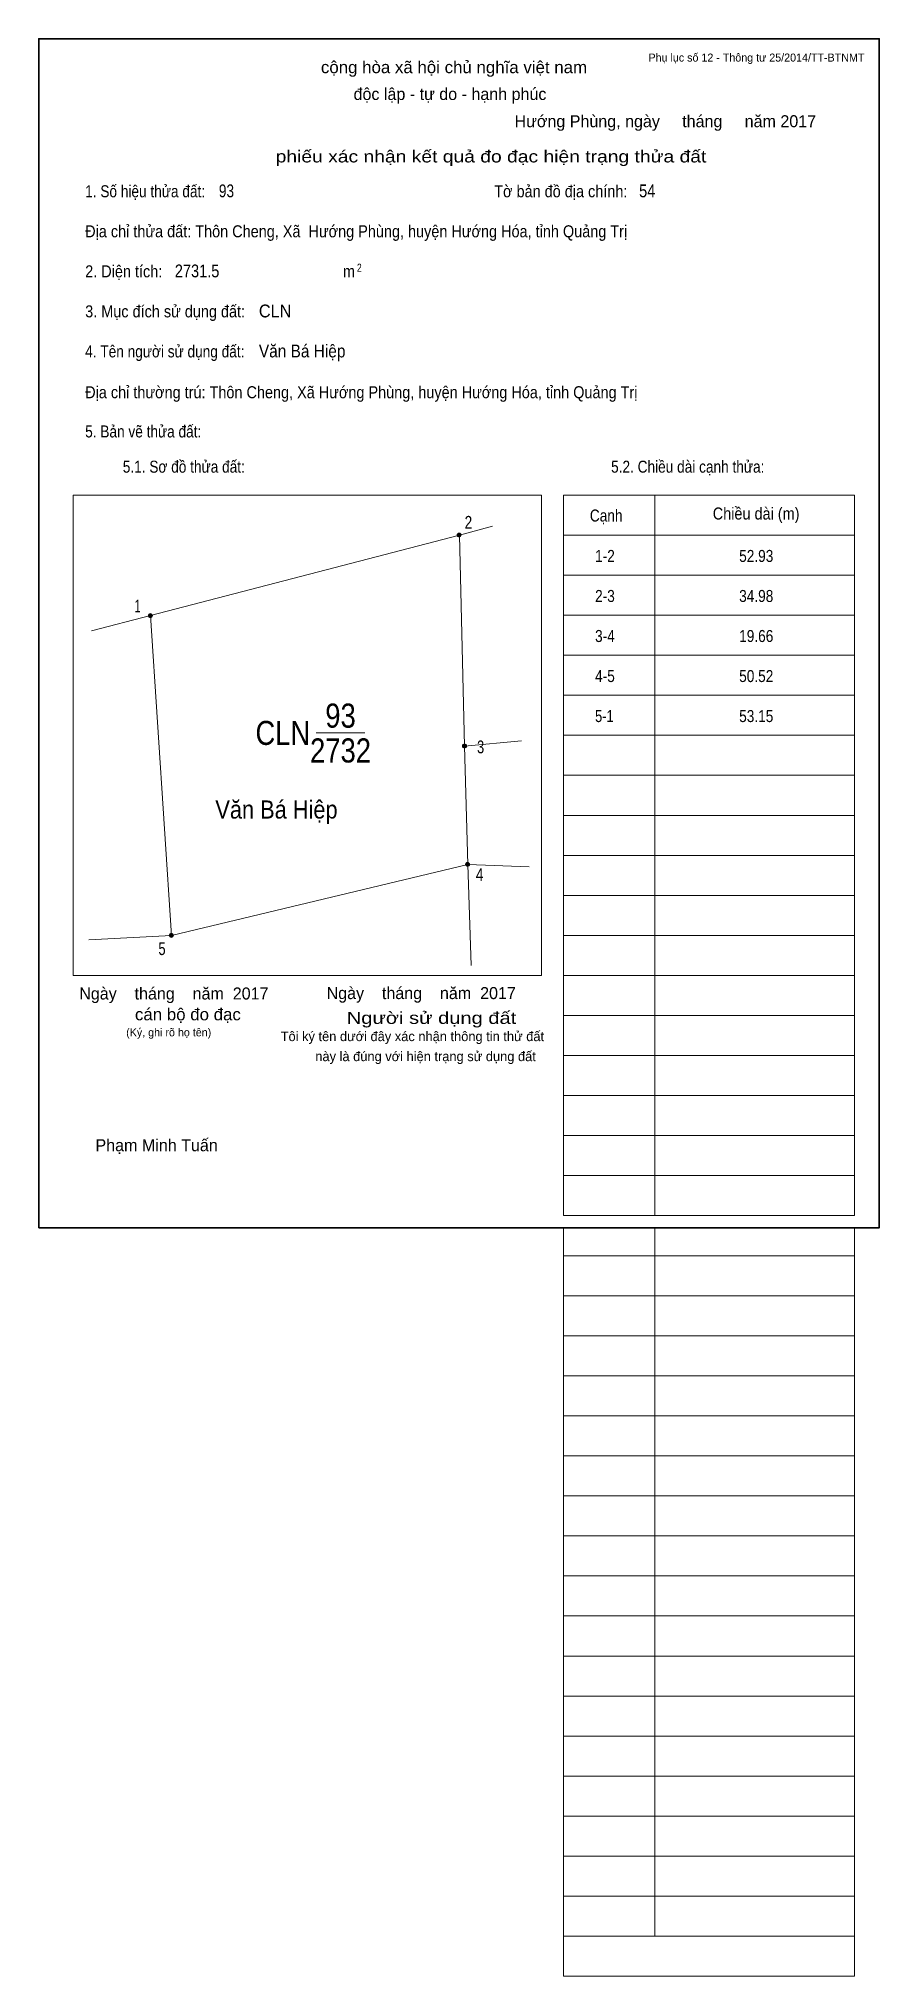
# Model space of a CAD drawing. Header units: centimetres. Extents: x 0 to 21, y -18.7 to 29.7.
import ezdxf
from ezdxf.enums import TextEntityAlignment as Align

# ---------------------------------------------------------------- set-up
doc = ezdxf.new("R2010")
doc.units = ezdxf.units.CM
doc.header["$LTSCALE"] = 0.12
for name, color, linetype in [('2', 7, 'Continuous'), ('3', 7, 'Continuous'), ('30', 7, 'Continuous'), ('34', 7, 'Continuous'), ('4', 7, 'Continuous'), ('5', 7, 'Continuous')]:
    doc.layers.add(name, color=color, linetype=linetype)
for name, color, linetype, lineweight in [('32', 7, 'Continuous', 13), ('6', 7, 'Continuous', 13), ('63', 7, 'Continuous', 13), ('7', 7, 'Continuous', 13)]:
    doc.layers.add(name, color=color, linetype=linetype, lineweight=lineweight)

msp = doc.modelspace()

# ---------------------------------------------------------------- hatches: boundary and pattern name
at = {"layer": '32'}
for points in [[(10.5536, 17.3008, 1), (10.4536, 17.3008, 1)], [(2.8386, 15.2899, 1), (2.7386, 15.2899, 1)], [(10.6876, 12.0334, 1), (10.5876, 12.0334, 1)], [(10.7629, 9.0736, 1), (10.6629, 9.0736, 1)], [(3.3627, 7.3008, 1), (3.2627, 7.3008, 1)]]:
    msp.add_hatch(color=256, dxfattribs=at).paths.add_polyline_path(points)

# ---------------------------------------------------------------- linework, layer by layer
for centre in [(10.5036, 17.3008), (2.7886, 15.2899), (10.6376, 12.0334), (10.7129, 9.0736), (3.3127, 7.3008)]:
    msp.add_circle(centre, 0.05, dxfattribs=at)
at = {"layer": '6'}
for p, q in [((10.51, 17.3), (11.34, 17.52)), ((2.79, 15.29), (10.51, 17.3)), ((10.64, 12.03), (10.51, 17.3)), ((1.32, 14.91), (2.79, 15.29)), ((12.06, 12.16), (10.64, 12.03)), ((1.25, 7.19), (3.32, 7.3))]:
    msp.add_line(p, q, dxfattribs=at)
for points in [[(2.79, 15.29), (3.32, 7.3), (10.72, 9.07), (10.64, 12.03)], [(12.25, 9.01), (10.72, 9.07), (10.8, 6.55)]]:
    msp.add_lwpolyline(points, dxfattribs=at)
at = {"layer": '63'}
for p, q in [((0.86, 18.3), (12.56, 18.3)), ((0.86, 6.3), (0.86, 18.3)), ((12.56, 6.3), (12.56, 18.3)), ((13.11, 18.3), (20.38, 18.3)), ((13.11, 0.3), (13.11, 18.3)), ((15.39, 0.3), (15.39, 18.3)), ((20.38, 0.3), (20.38, 18.3)), ((13.11, 17.3), (20.38, 17.3)), ((13.11, 16.3), (20.38, 16.3)), ((13.11, 15.3), (20.38, 15.3)), ((13.11, 14.3), (20.38, 14.3)), ((13.11, 13.3), (20.38, 13.3)), ((13.11, 12.3), (20.38, 12.3)), ((13.11, 11.3), (20.38, 11.3)), ((13.11, 10.3), (20.38, 10.3)), ((13.11, 9.3), (20.38, 9.3)), ((13.11, 8.3), (20.38, 8.3)), ((13.11, 7.3), (20.38, 7.3)), ((0.86, 6.3), (12.56, 6.3)), ((13.11, 6.3), (20.38, 6.3)), ((13.11, 5.3), (20.38, 5.3)), ((13.11, 4.3), (20.38, 4.3)), ((13.11, 3.3), (20.38, 3.3)), ((13.11, 2.3), (20.38, 2.3)), ((13.11, 1.3), (20.38, 1.3)), ((13.11, 0.3), (20.38, 0.3)), ((13.11, -18.7), (13.11, 0)), ((15.39, -17.7), (15.39, 0)), ((20.38, -18.7), (20.38, 0)), ((13.11, -0.7), (20.38, -0.7)), ((13.11, -0.7), (20.38, -0.7)), ((13.11, -1.7), (20.38, -1.7)), ((13.11, -2.7), (20.38, -2.7)), ((13.11, -3.7), (20.38, -3.7)), ((13.11, -4.7), (20.38, -4.7)), ((13.11, -5.7), (20.38, -5.7)), ((13.11, -6.7), (20.38, -6.7)), ((13.11, -7.7), (20.38, -7.7)), ((13.11, -8.7), (20.38, -8.7)), ((13.11, -9.7), (20.38, -9.7)), ((13.11, -10.7), (20.38, -10.7)), ((13.11, -11.7), (20.38, -11.7)), ((13.11, -12.7), (20.38, -12.7)), ((13.11, -13.7), (20.38, -13.7)), ((13.11, -14.7), (20.38, -14.7)), ((13.11, -15.7), (20.38, -15.7)), ((13.11, -16.7), (20.38, -16.7)), ((13.11, -17.7), (20.38, -17.7)), ((13.11, -18.7), (20.38, -18.7))]:
    msp.add_line(p, q, dxfattribs=at)
at = {"layer": '63', "lineweight": 35}
msp.add_lwpolyline([(0, 0), (0, 29.7), (21, 29.7), (21, 0)], close=True, dxfattribs=at)
at = {"layer": '7'}
msp.add_line((6.93, 12.36), (8.15, 12.36), dxfattribs=at)

# ---------------------------------------------------------------- texts
at = {"layer": '2', "width": 0.9}
msp.add_text('Văn Bá Hiệp', height=0.4519, dxfattribs=at).set_placement((5.94, 10.22), align=Align.CENTER)
at = {"layer": '3', "width": 0.85}
msp.add_text('CLN', height=0.6, dxfattribs=at).set_placement((6.78, 12.06), align=Align.RIGHT)
at = {"layer": '30'}
for s, width, p in [('1-2', 0.85, (13.9, 16.63)), ('52.93', 0.85, (17.5, 16.63)), ('2-3', 0.85, (13.9, 15.63)), ('34.98', 0.85, (17.5, 15.63)), ('3-4', 0.85, (13.9, 14.63)), ('19.66', 0.85, (17.5, 14.63)), ('4-5', 0.85, (13.9, 13.63)), ('50.52', 0.85, (17.5, 13.63)), ('5-1', 0.8, (13.9, 12.63)), ('53.15', 0.85, (17.5, 12.63))]:
    msp.add_text(s, height=0.3, dxfattribs=dict(at, width=width)).set_placement(p)
at = {"layer": '32'}
for s, width, p in [('2', 0.8, (10.735, 17.46)), ('1', 0.65, (2.47, 15.37)), ('3', 0.75, (11.04, 11.85)), ('4', 0.8, (11.015, 8.66)), ('5', 0.75, (3.08, 6.81))]:
    msp.add_text(s, height=0.32, dxfattribs=dict(at, width=width)).set_placement(p, align=Align.CENTER)
at = {"layer": '34'}
for s, width, p in [('93', 0.8, (4.5, 25.74)), ('54', 0.85, (15, 25.74)), ('2731.5', 0.85, (3.4, 23.74)), ('CLN', 0.95, (5.5, 22.74)), ('Văn Bá Hiệp', 0.9, (5.5, 21.74))]:
    msp.add_text(s, height=0.32, dxfattribs=dict(at, width=width)).set_placement(p)
at = {"layer": '4', "width": 0.85}
msp.add_text('93', height=0.6025, dxfattribs=at).set_placement((7.54, 12.49), align=Align.CENTER)
at = {"layer": '5', "width": 0.85}
msp.add_text('2732', height=0.6025, dxfattribs=at).set_placement((7.54, 11.62), align=Align.CENTER)
at = {"layer": '63', "width": 1.05}
msp.add_text('cộng hòa xã hội chủ nghĩa việt nam', height=0.3, dxfattribs=at).set_placement((10.375, 28.84), align=Align.CENTER)
at = {"layer": '63'}
for s, height, p in [('Phụ lục số 12 - Thông tư 25/2014/TT-BTNMT', 0.2, (20.63, 29.13)), ('Ngày    tháng    năm  2017', 0.3, (5.74, 5.7)), ('Ngày    tháng    năm  2017', 0.3, (11.92, 5.71)), ('(Ký, ghi rõ họ tên)', 0.2, (4.31, 4.78))]:
    msp.add_text(s, height=height, dxfattribs=at).set_placement(p, align=Align.RIGHT)
for s, height, p in [('độc lập - tự do - hạnh phúc', 0.3, (10.275, 28.17)), ('Hướng Phùng, ngày     tháng     năm 2017', 0.3, (15.655, 27.49)), ('Tôi ký tên dưới đây xác nhận thông tin thử đất', 0.24, (9.335, 4.66)), ('này là đúng với hiện trạng sử dụng đất', 0.24, (9.665, 4.16)), ('Phạm Minh Tuấn', 0.3, (2.945, 1.91))]:
    msp.add_text(s, height=height, dxfattribs=at).set_placement(p, align=Align.CENTER)
for s, width, p in [('phiếu xác nhận kết quả đo đạc hiện trạng thửa đất', 1.2, (16.68, 26.61)), ('cán bộ đo đạc', 1.05, (5.05, 5.18)), ('Người sử dụng đất', 1.25, (11.93, 5.09))]:
    msp.add_text(s, height=0.3, dxfattribs=dict(at, width=width)).set_placement(p, align=Align.RIGHT)
for s, height, width, p in [('1. Số hiệu thửa đất:', 0.3, 0.85, (1.16, 25.74)), ('Tờ bản đồ địa chính:', 0.3, 0.9, (11.38, 25.74)), ('Địa chỉ thửa đất: Thôn Cheng, Xã  Hướng Phùng, huyện Hướng Hóa, tỉnh Quảng Trị', 0.3, 0.9, (1.16, 24.74)), ('2. Diện tích:', 0.3, 0.9, (1.16, 23.74)), ('m', 0.3, 0.9, (7.6, 23.74)), ('2', 0.2, 0.8, (7.95, 23.88)), ('3. Mục đích sử dụng đất:', 0.3, 0.9, (1.16, 22.74)), ('4. Tên người sử dụng đất:', 0.3, 0.85, (1.16, 21.74)), ('Địa chỉ thường trú: Thôn Cheng, Xã Hướng Phùng, huyện Hướng Hóa, tỉnh Quảng Trị', 0.3, 0.9, (1.16, 20.72)), ('5. Bản vẽ thửa đất:', 0.3, 0.85, (1.16, 19.74)), ('5.1. Sơ đồ thửa đất:', 0.3, 0.85, (2.1, 18.86)), ('5.2. Chiều dài cạnh thửa:', 0.3, 0.85, (14.3, 18.86)), ('Cạnh', 0.3, 0.85, (13.77, 17.64)), ('Chiều dài (m)', 0.3, 0.9, (16.84, 17.69))]:
    msp.add_text(s, height=height, dxfattribs=dict(at, width=width)).set_placement(p)

doc.saveas('drawing.dxf')
